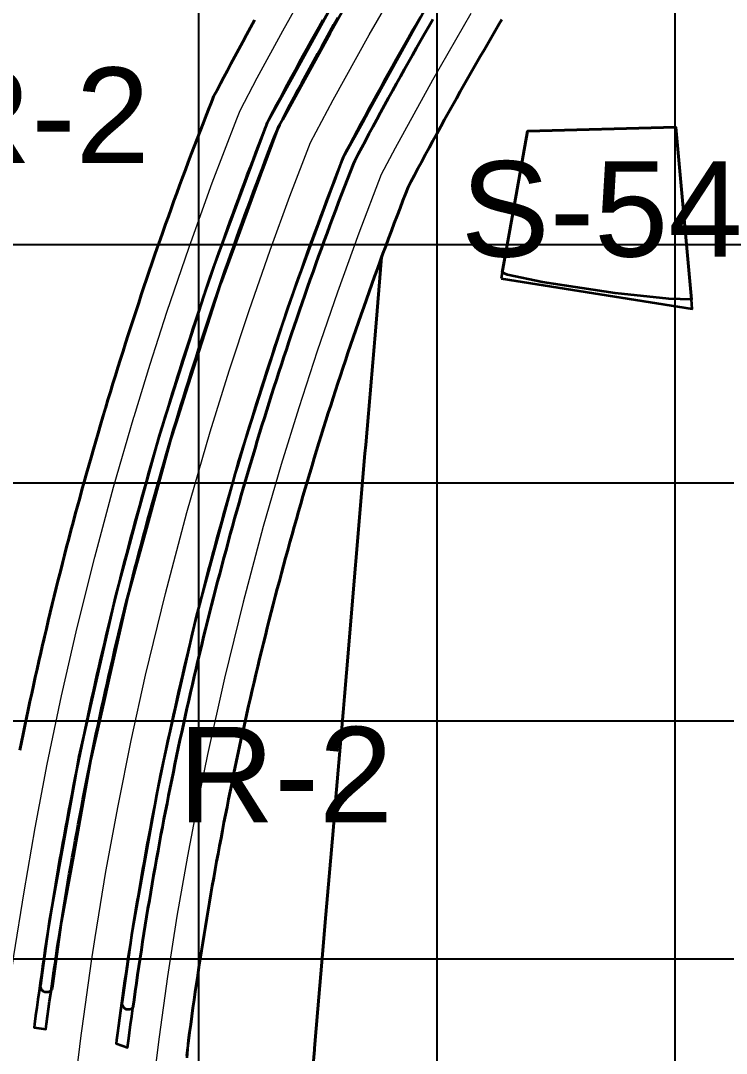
# Model space of a CAD drawing. Header units: millimetres. Extents: x 464536 to 476893, y 870501 to 881610.
# Drawn here: x 466725.2 to 467021.4, y 876960.3 to 877394.1 of the extents above; entities that cross this region are included whole.
import ezdxf
from ezdxf.enums import TextEntityAlignment as Align

# ---------------------------------------------------------------- set-up
doc = ezdxf.new("R2010")
doc.units = ezdxf.units.MM
for name, color, linetype, lineweight in [('Center_1', 7, 'Continuous', 5), ('Land Use Code', 7, 'Continuous', 35), ('Mixed use', 30, 'Continuous', 35), ('Proposed Road Net work', 7, 'Continuous', 35), ('Recreational _ Environmental', 84, 'Continuous', 35), ('Services', 170, 'Continuous', 35)]:
    doc.layers.add(name, color=color, linetype=linetype, lineweight=lineweight)
doc.layers.add('Grid1', color=7, linetype='Continuous')
doc.styles.add('Arial', font='arial.ttf')

msp = doc.modelspace()

# ---------------------------------------------------------------- linework, layer by layer
at = {"layer": 'Center_1'}
for points in [[(466748.72, 876952.85), (466750.57, 876967.75), (466750.58, 876967.77), (466750.96, 876970.73), (466750.96, 876970.74), (466754.93, 876999.04), (466756.43, 877008.92), (466761.01, 877036.63), (466766.07, 877064.25), (466771.63, 877091.78), (466777.67, 877119.21), (466785.95, 877153.46), (466794.99, 877187.52), (466804.79, 877221.37), (466812.73, 877246.93), (466821.12, 877272.36), (466829.93, 877297.64), (466838.25, 877320.33), (466846.92, 877342.89), (466856.45, 877360.86), (466871.46, 877388.07), (466887.03, 877414.98)], [(466716.59, 876957.9), (466718.64, 876974.22), (466722.39, 877001.2), (466726.6, 877028.12), (466731.26, 877054.97), (466736.38, 877081.73), (466742.41, 877110.49), (466748.96, 877139.14), (466756.31, 877168.73), (466764.22, 877198.18), (466772.69, 877227.48), (466772.78, 877227.78), (466779.54, 877249.79), (466786.62, 877271.7), (466795.9, 877298.92), (466805.66, 877325.97), (466815.91, 877352.85), (466817.3, 877356.39), (466824.48, 877370.02), (466835.2, 877389.79), (466846.2, 877409.41)], [(466914.22, 877397.11), (466898.03, 877369.02), (466882.45, 877340.58), (466876.53, 877329.39), (466867.15, 877304.82), (466858.18, 877280.1), (466849.64, 877255.24), (466841.92, 877231.49), (466834.59, 877207.61), (466827.07, 877181.58), (466818.57, 877149.84), (466810.74, 877117.93), (466803.6, 877085.86), (466799.24, 877064.53), (466795.18, 877043.15), (466790.8, 877017.92), (466786.83, 876992.62), (466783.28, 876967.25), (466780.52, 876944.99)]]:
    msp.add_lwpolyline(points, dxfattribs=at)
at = {"layer": 'Grid1'}
for p, q in [((466800, 870600), (466800, 881600)), ((466900, 870600), (466900, 881600)), ((467000, 870600), (467000, 881600)), ((464700, 877300), (472600, 877300)), ((464700, 877200), (472600, 877200)), ((464700, 877100), (472600, 877100)), ((464700, 877000), (472600, 877000))]:
    msp.add_line(p, q, dxfattribs=at)
at = {"layer": 'Mixed use'}
for points in [[(466823.42, 877394.3), (466821.74, 877391.24), (466820.07, 877388.18), (466818.4, 877385.12), (466816.75, 877382.05), (466815.1, 877378.98), (466813.45, 877375.9), (466812, 877373.16), (466810.54, 877370.41), (466809.09, 877367.67), (466807.65, 877364.92), (466806.22, 877362.17), (466805.67, 877360.97), (466804.97, 877359.19), (466804.27, 877357.41), (466803.01, 877354.17), (466801.75, 877350.92), (466800.5, 877347.68), (466799.25, 877344.43), (466798.02, 877341.18), (466796.79, 877337.93), (466795.56, 877334.67), (466794.35, 877331.41), (466793.14, 877328.15), (466791.94, 877324.88), (466790.74, 877321.62), (466789.55, 877318.35), (466788.37, 877315.08), (466787.2, 877311.8), (466786.03, 877308.53), (466784.87, 877305.25), (466783.72, 877301.97), (466782.57, 877298.68), (466781.43, 877295.39), (466780.3, 877292.11), (466779.18, 877288.81), (466778.06, 877285.52), (466776.95, 877282.22), (466775.85, 877278.92), (466774.75, 877275.62), (466773.63, 877272.23), (466772.52, 877268.84), (466771.42, 877265.45), (466770.32, 877262.05), (466769.24, 877258.65), (466768.16, 877255.25), (466767.08, 877251.84), (466766.02, 877248.44), (466764.96, 877245.03), (466763.91, 877241.62), (466762.87, 877238.2), (466761.83, 877234.79), (466760.8, 877231.37), (466760.71, 877231.06), (466759.7, 877227.66), (466758.69, 877224.26), (466757.69, 877220.86), (466756.7, 877217.46), (466755.72, 877214.05), (466754.75, 877210.64), (466753.78, 877207.23), (466752.82, 877203.82), (466751.86, 877200.4), (466750.92, 877196.98), (466749.98, 877193.56), (466749.05, 877190.14), (466748.12, 877186.72), (466747.21, 877183.29), (466746.3, 877179.87), (466745.4, 877176.44), (466744.5, 877173.01), (466743.62, 877169.57), (466742.74, 877166.14), (466741.87, 877162.7), (466741.01, 877159.26), (466740.15, 877155.82), (466739.3, 877152.38), (466738.46, 877148.93), (466737.63, 877145.49), (466736.8, 877142.04), (466736, 877138.65), (466735.2, 877135.26), (466734.8, 877133.33), (466734.41, 877131.86), (466734.27, 877131.21), (466733.63, 877128.47), (466732.85, 877125.07), (466732.09, 877121.67), (466731.33, 877118.27), (466730.57, 877114.87), (466729.83, 877111.47), (466729.09, 877108.06), (466728.36, 877104.65), (466727.63, 877101.25), (466726.92, 877097.84), (466726.21, 877094.42), (466725.51, 877091.01), (466724.81, 877087.6)], [(466795.08, 876958.39), (466795.71, 876965.9), (466796.13, 876969.06), (466796.59, 876972.49), (466797.06, 876975.92), (466797.54, 876979.36), (466798.03, 876982.78), (466798.52, 876986.21), (466799.02, 876989.64), (466799.53, 876993.07), (466800.05, 876996.49), (466800.58, 876999.92), (466801.11, 877003.34), (466801.65, 877006.76), (466802.2, 877010.18), (466802.75, 877013.6), (466803.32, 877017.02), (466803.89, 877020.43), (466804.47, 877023.85), (466805.05, 877027.26), (466805.65, 877030.67), (466806.25, 877034.09), (466806.86, 877037.5), (466807.48, 877040.9), (466808.08, 877044.17), (466808.68, 877047.44), (466809.3, 877050.7), (466809.92, 877053.97), (466810.55, 877057.23), (466811.18, 877060.49), (466811.82, 877063.75), (466812.47, 877067.01), (466813.13, 877070.26), (466813.79, 877073.52), (466814.46, 877076.77), (466815.14, 877080.02), (466815.82, 877083.27), (466816.53, 877086.57), (466817.24, 877089.87), (466817.95, 877093.16), (466818.68, 877096.46), (466819.41, 877099.75), (466820.14, 877103.04), (466820.89, 877106.32), (466821.64, 877109.61), (466822.4, 877112.89), (466823.17, 877116.18), (466823.94, 877119.46), (466824.72, 877122.74), (466825.51, 877126.02), (466826.31, 877129.29), (466827.11, 877132.57), (466827.92, 877135.84), (466828.74, 877139.11), (466829.56, 877142.38), (466830.4, 877145.65), (466831.23, 877148.91), (466832.08, 877152.17), (466832.93, 877155.44), (466833.79, 877158.7), (466834.66, 877161.95), (466835.54, 877165.21), (466836.42, 877168.46), (466837.31, 877171.72), (466838.21, 877174.97), (466839.11, 877178.21), (466840.02, 877181.45), (466840.93, 877184.68), (466841.85, 877187.91), (466842.78, 877191.14), (466843.72, 877194.37), (466844.66, 877197.6), (466845.61, 877200.82), (466846.57, 877204.04), (466847.52, 877207.2), (466848.47, 877210.37), (466849.43, 877213.53), (466850.4, 877216.68), (466851.38, 877219.84), (466852.36, 877222.99), (466853.35, 877226.14), (466854.34, 877229.29), (466855.34, 877232.44), (466856.35, 877235.59), (466857.37, 877238.73), (466858.39, 877241.87), (466859.42, 877245.01), (466860.46, 877248.14), (466861.5, 877251.28), (466862.58, 877254.5), (466863.67, 877257.73), (466864.76, 877260.95), (466865.87, 877264.16), (466866.98, 877267.38), (466868.09, 877270.59), (466869.22, 877273.8), (466870.35, 877277.01), (466871.49, 877280.22), (466872.63, 877283.42), (466873.78, 877286.62), (466874.94, 877289.82), (466876.11, 877293.02), (466876.72, 877294.68), (466874.38, 877266.98), (466870.05, 877215.84), (466869.75, 877212.28), (466861.95, 877120.07), (466861.12, 877110.24), (466860.54, 877103.46), (466857.54, 877067.94), (466856.93, 877060.81), (466856.34, 877053.83), (466853.36, 877018.63), (466851.67, 876998.58), (466850.01, 876979.01), (466848.61, 876962.48), (466848.55, 876961.73), (466847.89, 876953.92)]]:
    msp.add_lwpolyline(points, dxfattribs=at)
msp.add_polyline3d([(466847.89, 876953.92, 0), (466848.55, 876961.73, 0), (466848.61, 876962.48, 0), (466850.01, 876979.01, 0), (466851.67, 876998.58, 0), (466853.36, 877018.63, 0), (466856.34, 877053.83, 0), (466856.93, 877060.81, 0), (466857.54, 877067.94, 0), (466860.54, 877103.46, 0), (466861.12, 877110.24, 0), (466861.95, 877120.07, 0), (466869.75, 877212.28, 0), (466870.05, 877215.84, 0), (466873.54, 877257.01, 0), (466874.38, 877266.98, 0), (466876.72, 877294.68, 0), (466877.29, 877296.21, 0), (466878.47, 877299.4, 0), (466879.65, 877302.59, 0), (466880.85, 877305.77, 0), (466882.05, 877308.95, 0), (466883.26, 877312.13, 0), (466884.48, 877315.31, 0), (466885.7, 877318.49, 0), (466886.93, 877321.66, 0), (466887.92, 877324.19, 0), (466889.06, 877326.37, 0), (466890.53, 877329.15, 0), (466892, 877331.92, 0), (466893.47, 877334.69, 0), (466895.07, 877337.67, 0), (466896.68, 877340.65, 0), (466898.29, 877343.63, 0), (466899.91, 877346.6, 0), (466901.53, 877349.57, 0), (466903.16, 877352.54, 0), (466904.8, 877355.5, 0), (466906.45, 877358.46, 0), (466908.1, 877361.42, 0), (466909.76, 877364.37, 0), (466911.42, 877367.31, 0), (466913.1, 877370.26, 0), (466914.77, 877373.2, 0), (466916.46, 877376.13, 0), (466918.15, 877379.07, 0), (466919.85, 877381.99, 0), (466921.55, 877384.92, 0), (466923.26, 877387.84, 0), (466924.98, 877390.76, 0), (466926.12, 877392.68, 0), (466927.26, 877394.59, 0)], dxfattribs=at)
msp.add_polyline3d([(466926.95, 877285.82, 0), (467007.13, 877273.02, 0), (467006.78, 877276.96, 0), (467006.09, 877284.67, 0), (467000.31, 877349.37, 0), (466938.04, 877347.67, 0), (466931.85, 877313.11, 0), (466927.4, 877288.28, 0)], close=True, dxfattribs=at)
at = {"layer": 'Proposed Road Net work'}
for points in [[(466724.81, 877087.6, 0), (466725.51, 877091.01, 0), (466726.21, 877094.42, 0), (466726.92, 877097.84, 0), (466727.63, 877101.25, 0), (466728.36, 877104.65, 0), (466729.09, 877108.06, 0), (466729.83, 877111.47, 0), (466730.57, 877114.87, 0), (466731.33, 877118.27, 0), (466732.09, 877121.67, 0), (466732.85, 877125.07, 0), (466733.63, 877128.47, 0), (466734.41, 877131.87, 0), (466735.2, 877135.25, 0), (466736, 877138.65, 0), (466736.8, 877142.04, 0), (466737.63, 877145.49, 0), (466738.46, 877148.93, 0), (466739.3, 877152.38, 0), (466740.15, 877155.82, 0), (466741.01, 877159.26, 0), (466741.87, 877162.7, 0), (466742.74, 877166.14, 0), (466743.62, 877169.57, 0), (466744.5, 877173.01, 0), (466745.4, 877176.44, 0), (466746.3, 877179.87, 0), (466747.21, 877183.29, 0), (466748.12, 877186.72, 0), (466749.05, 877190.14, 0), (466749.98, 877193.56, 0), (466750.92, 877196.98, 0), (466751.86, 877200.4, 0), (466752.82, 877203.82, 0), (466753.78, 877207.23, 0), (466754.75, 877210.64, 0), (466755.72, 877214.05, 0), (466756.7, 877217.46, 0), (466757.69, 877220.86, 0), (466758.69, 877224.26, 0), (466759.7, 877227.66, 0), (466760.76, 877231.21, 0), (466761.83, 877234.79, 0), (466762.87, 877238.2, 0), (466763.91, 877241.62, 0), (466764.96, 877245.03, 0), (466766.02, 877248.44, 0), (466767.08, 877251.84, 0), (466768.16, 877255.25, 0), (466769.24, 877258.65, 0), (466770.32, 877262.05, 0), (466771.42, 877265.45, 0), (466772.52, 877268.84, 0), (466773.63, 877272.23, 0), (466774.75, 877275.62, 0), (466775.85, 877278.92, 0), (466776.95, 877282.22, 0), (466778.06, 877285.52, 0), (466779.18, 877288.81, 0), (466780.3, 877292.11, 0), (466781.43, 877295.39, 0), (466782.57, 877298.68, 0), (466783.72, 877301.97, 0), (466784.87, 877305.25, 0), (466786.03, 877308.53, 0), (466787.2, 877311.8, 0), (466788.37, 877315.08, 0), (466789.55, 877318.35, 0), (466790.74, 877321.62, 0), (466791.94, 877324.88, 0), (466793.14, 877328.15, 0), (466794.35, 877331.41, 0), (466795.56, 877334.67, 0), (466796.79, 877337.93, 0), (466798.02, 877341.18, 0), (466799.25, 877344.43, 0), (466800.5, 877347.68, 0), (466801.75, 877350.92, 0), (466803.01, 877354.17, 0), (466804.27, 877357.41, 0), (466804.97, 877359.19, 0), (466805.67, 877360.97, 0), (466806.22, 877362.17, 0), (466807.65, 877364.92, 0), (466809.09, 877367.67, 0), (466810.54, 877370.41, 0), (466812, 877373.16, 0), (466813.45, 877375.9, 0), (466815.1, 877378.98, 0), (466816.75, 877382.05, 0), (466818.4, 877385.12, 0), (466820.07, 877388.18, 0), (466821.74, 877391.24, 0), (466823.42, 877394.3, 0)], [(466724.81, 877087.6, 0), (466725.51, 877091.01, 0), (466726.21, 877094.42, 0), (466726.92, 877097.84, 0), (466727.63, 877101.25, 0), (466728.36, 877104.65, 0), (466729.09, 877108.06, 0), (466729.83, 877111.47, 0), (466730.57, 877114.87, 0), (466731.33, 877118.27, 0), (466732.09, 877121.67, 0), (466732.85, 877125.07, 0), (466733.63, 877128.47, 0), (466734.41, 877131.87, 0), (466735.2, 877135.25, 0), (466736, 877138.65, 0), (466736.8, 877142.04, 0), (466737.63, 877145.49, 0), (466738.46, 877148.93, 0), (466739.3, 877152.38, 0), (466740.15, 877155.82, 0), (466741.01, 877159.26, 0), (466741.87, 877162.7, 0), (466742.74, 877166.14, 0), (466743.62, 877169.57, 0), (466744.5, 877173.01, 0), (466745.4, 877176.44, 0), (466746.3, 877179.87, 0), (466747.21, 877183.29, 0), (466748.12, 877186.72, 0), (466749.05, 877190.14, 0), (466749.98, 877193.56, 0), (466750.92, 877196.98, 0), (466751.86, 877200.4, 0), (466752.82, 877203.82, 0), (466753.78, 877207.23, 0), (466754.75, 877210.64, 0), (466755.72, 877214.05, 0), (466756.7, 877217.46, 0), (466757.69, 877220.86, 0), (466758.69, 877224.26, 0), (466759.7, 877227.66, 0), (466760.76, 877231.21, 0), (466761.83, 877234.79, 0), (466762.87, 877238.2, 0), (466763.91, 877241.62, 0), (466764.96, 877245.03, 0), (466766.02, 877248.44, 0), (466767.08, 877251.84, 0), (466768.16, 877255.25, 0), (466769.24, 877258.65, 0), (466770.32, 877262.05, 0), (466771.42, 877265.45, 0), (466772.52, 877268.84, 0), (466773.63, 877272.23, 0), (466774.75, 877275.62, 0), (466775.85, 877278.92, 0), (466776.95, 877282.22, 0), (466778.06, 877285.52, 0), (466779.18, 877288.81, 0), (466780.3, 877292.11, 0), (466781.43, 877295.39, 0), (466782.57, 877298.68, 0), (466783.72, 877301.97, 0), (466784.87, 877305.25, 0), (466786.03, 877308.53, 0), (466787.2, 877311.8, 0), (466788.37, 877315.08, 0), (466789.55, 877318.35, 0), (466790.74, 877321.62, 0), (466791.94, 877324.88, 0), (466793.14, 877328.15, 0), (466794.35, 877331.41, 0), (466795.56, 877334.67, 0), (466796.79, 877337.93, 0), (466798.02, 877341.18, 0), (466799.25, 877344.43, 0), (466800.5, 877347.68, 0), (466801.75, 877350.92, 0), (466803.01, 877354.17, 0), (466804.27, 877357.41, 0), (466804.97, 877359.19, 0), (466805.67, 877360.97, 0), (466806.22, 877362.17, 0), (466807.65, 877364.92, 0), (466809.09, 877367.67, 0), (466810.54, 877370.41, 0), (466812, 877373.16, 0), (466813.45, 877375.9, 0), (466815.1, 877378.98, 0), (466816.75, 877382.05, 0), (466818.4, 877385.12, 0), (466820.07, 877388.18, 0), (466821.74, 877391.24, 0), (466823.42, 877394.3, 0)], [(466851.99, 877394.25, 0), (466850.31, 877391.26, 0), (466848.64, 877388.26, 0), (466846.98, 877385.26, 0), (466845.32, 877382.25, 0), (466843.67, 877379.24, 0), (466842.03, 877376.23, 0), (466840.39, 877373.21, 0), (466838.76, 877370.19, 0), (466837.13, 877367.17, 0), (466835.51, 877364.14, 0), (466834.08, 877361.44, 0), (466832.65, 877358.74, 0), (466831.22, 877356.04, 0), (466829.8, 877353.33, 0), (466828.69, 877351.2, 0), (466828.24, 877350.05, 0), (466827.55, 877348.3, 0), (466826.31, 877345.1, 0), (466825.07, 877341.91, 0), (466823.84, 877338.71, 0), (466822.61, 877335.51, 0), (466821.39, 877332.31, 0), (466820.18, 877329.11, 0), (466818.98, 877325.9, 0), (466817.78, 877322.7, 0), (466816.59, 877319.48, 0), (466815.41, 877316.27, 0), (466814.23, 877313.05, 0), (466813.06, 877309.84, 0), (466811.9, 877306.61, 0), (466810.74, 877303.39, 0), (466809.59, 877300.16, 0), (466808.45, 877296.94, 0), (466807.32, 877293.7, 0), (466806.19, 877290.47, 0), (466805.07, 877287.23, 0), (466803.95, 877284, 0), (466802.84, 877280.76, 0), (466801.74, 877277.51, 0), (466800.65, 877274.27, 0), (466799.56, 877271.02, 0), (466798.48, 877267.77, 0), (466797.38, 877264.43, 0), (466796.29, 877261.09, 0), (466795.2, 877257.75, 0), (466794.13, 877254.4, 0), (466793.05, 877251.06, 0), (466791.99, 877247.71, 0), (466790.93, 877244.35, 0), (466789.89, 877241, 0), (466788.84, 877237.64, 0), (466787.81, 877234.28, 0), (466786.78, 877230.92, 0), (466785.76, 877227.56, 0), (466784.71, 877224.04, 0), (466783.66, 877220.55, 0), (466782.67, 877217.2, 0), (466781.69, 877213.85, 0), (466780.72, 877210.5, 0), (466779.75, 877207.14, 0), (466778.79, 877203.79, 0), (466777.83, 877200.43, 0), (466776.89, 877197.07, 0), (466775.95, 877193.71, 0), (466775.02, 877190.34, 0), (466774.09, 877186.97, 0), (466773.18, 877183.61, 0), (466772.27, 877180.24, 0), (466771.37, 877176.86, 0), (466770.47, 877173.49, 0), (466769.58, 877170.11, 0), (466768.71, 877166.73, 0), (466767.83, 877163.35, 0), (466766.97, 877159.97, 0), (466766.11, 877156.59, 0), (466765.26, 877153.2, 0), (466764.42, 877149.81, 0), (466763.58, 877146.42, 0), (466762.75, 877143.03, 0), (466761.93, 877139.64, 0), (466761.12, 877136.24, 0), (466760.33, 877132.9, 0), (466759.55, 877129.57, 0), (466758.77, 877126.22, 0), (466758, 877122.88, 0), (466757.23, 877119.54, 0), (466756.48, 877116.19, 0), (466755.73, 877112.84, 0), (466754.99, 877109.49, 0), (466754.25, 877106.14, 0), (466753.53, 877102.79, 0), (466752.81, 877099.43, 0), (466752.09, 877096.08, 0), (466751.39, 877092.72, 0), (466750.69, 877089.36, 0), (466750, 877086, 0), (466749.32, 877082.64, 0), (466748.64, 877079.28, 0), (466747.96, 877075.86, 0), (466747.29, 877072.43, 0), (466746.62, 877069.01, 0), (466745.96, 877065.58, 0), (466745.31, 877062.16, 0), (466744.67, 877058.73, 0), (466744.03, 877055.3, 0), (466743.41, 877051.87, 0), (466742.78, 877048.43, 0), (466742.17, 877045, 0), (466741.57, 877041.56, 0), (466740.97, 877038.13, 0), (466740.38, 877034.69, 0), (466739.79, 877031.25, 0), (466739.22, 877027.81, 0), (466738.65, 877024.37, 0), (466738.09, 877020.92, 0), (466737.54, 877017.48, 0), (466736.99, 877014.03, 0), (466736.45, 877010.59, 0), (466735.92, 877007.14, 0), (466735.4, 877003.69, 0), (466734.88, 877000.24, 0), (466734.38, 876996.79, 0), (466733.88, 876993.34, 0), (466733.38, 876989.88, 0), (466732.9, 876986.43, 0), (466732.42, 876982.97, 0), (466731.95, 876979.52, 0), (466731.49, 876976.06, 0), (466731.03, 876972.6, 0), (466730.84, 876971.11, 0), (466735.8, 876970.44, 0), (466736.09, 876972.68, 0), (466736.51, 876975.86, 0), (466736.93, 876979.04, 0), (466737.36, 876982.22, 0), (466737.8, 876985.39, 0), (466738.25, 876988.57, 0), (466738.7, 876991.74, 0), (466739.16, 876994.92, 0), (466739.62, 876998.09, 0), (466740.09, 877001.26, 0), (466740.59, 877004.58, 0), (466741.1, 877007.91, 0), (466741.61, 877011.23, 0), (466742.16, 877014.73, 0), (466742.72, 877018.23, 0), (466743.29, 877021.73, 0), (466743.86, 877025.22, 0), (466744.44, 877028.72, 0), (466745.03, 877032.22, 0), (466745.62, 877035.71, 0), (466746.23, 877039.2, 0), (466746.84, 877042.69, 0), (466747.46, 877046.18, 0), (466748.09, 877049.67, 0), (466748.72, 877053.16, 0), (466749.37, 877056.64, 0), (466750.02, 877060.13, 0), (466750.68, 877063.61, 0), (466751.34, 877067.09, 0), (466752.02, 877070.57, 0), (466752.7, 877074.05, 0), (466753.39, 877077.52, 0), (466754.09, 877081, 0), (466754.79, 877084.47, 0), (466755.5, 877087.94, 0), (466756.22, 877091.41, 0), (466756.95, 877094.88, 0), (466757.69, 877098.35, 0), (466758.43, 877101.81, 0), (466759.18, 877105.28, 0), (466759.94, 877108.74, 0), (466760.71, 877112.2, 0), (466761.48, 877115.66, 0), (466762.27, 877119.11, 0), (466763.06, 877122.57, 0), (466763.86, 877126.04, 0), (466764.66, 877129.5, 0), (466765.48, 877132.96, 0), (466766.3, 877136.42, 0), (466767.14, 877139.88, 0), (466767.98, 877143.34, 0), (466768.82, 877146.79, 0), (466769.68, 877150.25, 0), (466770.54, 877153.7, 0), (466771.41, 877157.15, 0), (466772.29, 877160.59, 0), (466773.17, 877164.04, 0), (466774.07, 877167.48, 0), (466774.97, 877170.92, 0), (466775.88, 877174.36, 0), (466776.79, 877177.8, 0), (466777.72, 877181.24, 0), (466778.65, 877184.67, 0), (466779.59, 877188.1, 0), (466780.53, 877191.53, 0), (466781.49, 877194.96, 0), (466782.45, 877198.38, 0), (466783.42, 877201.8, 0), (466784.4, 877205.22, 0), (466785.38, 877208.64, 0), (466786.38, 877212.06, 0), (466787.38, 877215.47, 0), (466788.39, 877218.88, 0), (466789.4, 877222.29, 0), (466790.42, 877225.7, 0), (466791.45, 877229.07, 0), (466792.48, 877232.44, 0), (466793.51, 877235.81, 0), (466794.56, 877239.18, 0), (466795.61, 877242.55, 0), (466796.67, 877245.91, 0), (466797.73, 877249.27, 0), (466798.81, 877252.63, 0), (466799.89, 877255.98, 0), (466800.98, 877259.34, 0), (466802.07, 877262.69, 0), (466803.18, 877266.04, 0), (466804.29, 877269.38, 0), (466805.41, 877272.72, 0), (466806.53, 877276.07, 0), (466807.66, 877279.4, 0), (466808.81, 877282.74, 0), (466809.95, 877286.07, 0), (466811.11, 877289.4, 0), (466812.27, 877292.73, 0), (466813.44, 877296.06, 0), (466814.62, 877299.38, 0), (466815.81, 877302.7, 0), (466816.98, 877305.98, 0), (466818.17, 877309.26, 0), (466819.36, 877312.53, 0), (466820.56, 877315.8, 0), (466821.77, 877319.07, 0), (466822.98, 877322.34, 0), (466824.21, 877325.6, 0), (466825.43, 877328.87, 0), (466826.67, 877332.12, 0), (466827.91, 877335.38, 0), (466829.16, 877338.63, 0), (466830.42, 877341.88, 0), (466831.68, 877345.13, 0), (466832.95, 877348.36, 0), (466833.63, 877349.85, 0), (466835.21, 877352.86, 0), (466836.8, 877355.89, 0), (466838.4, 877358.92, 0), (466840.01, 877361.94, 0), (466841.62, 877364.96, 0), (466843.24, 877367.97, 0), (466844.9, 877371.04, 0), (466846.56, 877374.11, 0), (466848.24, 877377.17, 0), (466849.91, 877380.22, 0), (466851.6, 877383.28, 0), (466853.29, 877386.33, 0), (466854.99, 877389.37, 0), (466856.69, 877392.41, 0), (466858.41, 877395.45, 0)], [(466851.99, 877394.25, 0), (466850.31, 877391.26, 0), (466848.64, 877388.26, 0), (466846.98, 877385.26, 0), (466845.32, 877382.25, 0), (466843.67, 877379.24, 0), (466842.03, 877376.23, 0), (466840.39, 877373.21, 0), (466838.76, 877370.19, 0), (466837.13, 877367.17, 0), (466835.51, 877364.14, 0), (466834.08, 877361.44, 0), (466832.65, 877358.74, 0), (466831.22, 877356.04, 0), (466829.8, 877353.33, 0), (466828.69, 877351.2, 0), (466828.24, 877350.05, 0), (466827.55, 877348.3, 0), (466826.31, 877345.1, 0), (466825.07, 877341.91, 0), (466823.84, 877338.71, 0), (466822.61, 877335.51, 0), (466821.39, 877332.31, 0), (466820.18, 877329.11, 0), (466818.98, 877325.9, 0), (466817.78, 877322.7, 0), (466816.59, 877319.48, 0), (466815.41, 877316.27, 0), (466814.23, 877313.05, 0), (466813.06, 877309.84, 0), (466811.9, 877306.61, 0), (466810.74, 877303.39, 0), (466809.59, 877300.16, 0), (466808.45, 877296.94, 0), (466807.32, 877293.7, 0), (466806.19, 877290.47, 0), (466805.07, 877287.23, 0), (466803.95, 877284, 0), (466802.84, 877280.76, 0), (466801.74, 877277.51, 0), (466800.65, 877274.27, 0), (466799.56, 877271.02, 0), (466798.48, 877267.77, 0), (466797.38, 877264.43, 0), (466796.29, 877261.09, 0), (466795.2, 877257.75, 0), (466794.13, 877254.4, 0), (466793.05, 877251.06, 0), (466791.99, 877247.71, 0), (466790.93, 877244.35, 0), (466789.89, 877241, 0), (466788.84, 877237.64, 0), (466787.81, 877234.28, 0), (466786.78, 877230.92, 0), (466785.76, 877227.56, 0), (466784.71, 877224.04, 0), (466783.66, 877220.55, 0), (466782.67, 877217.2, 0), (466781.69, 877213.85, 0), (466780.72, 877210.5, 0), (466779.75, 877207.14, 0), (466778.79, 877203.79, 0), (466777.83, 877200.43, 0), (466776.89, 877197.07, 0), (466775.95, 877193.71, 0), (466775.02, 877190.34, 0), (466774.09, 877186.97, 0), (466773.18, 877183.61, 0), (466772.27, 877180.24, 0), (466771.37, 877176.86, 0), (466770.47, 877173.49, 0), (466769.58, 877170.11, 0), (466768.71, 877166.73, 0), (466767.83, 877163.35, 0), (466766.97, 877159.97, 0), (466766.11, 877156.59, 0), (466765.26, 877153.2, 0), (466764.42, 877149.81, 0), (466763.58, 877146.42, 0), (466762.75, 877143.03, 0), (466761.93, 877139.64, 0), (466761.12, 877136.24, 0), (466760.33, 877132.9, 0), (466759.55, 877129.57, 0), (466758.77, 877126.22, 0), (466758, 877122.88, 0), (466757.23, 877119.54, 0), (466756.48, 877116.19, 0), (466755.73, 877112.84, 0), (466754.99, 877109.49, 0), (466754.25, 877106.14, 0), (466753.53, 877102.79, 0), (466752.81, 877099.43, 0), (466752.09, 877096.08, 0), (466751.39, 877092.72, 0), (466750.69, 877089.36, 0), (466750, 877086, 0), (466749.32, 877082.64, 0), (466748.64, 877079.28, 0), (466747.96, 877075.86, 0), (466747.29, 877072.43, 0), (466746.62, 877069.01, 0), (466745.96, 877065.58, 0), (466745.31, 877062.16, 0), (466744.67, 877058.73, 0), (466744.03, 877055.3, 0), (466743.41, 877051.87, 0), (466742.78, 877048.43, 0), (466742.17, 877045, 0), (466741.57, 877041.56, 0), (466740.97, 877038.13, 0), (466740.38, 877034.69, 0), (466739.79, 877031.25, 0), (466739.22, 877027.81, 0), (466738.65, 877024.37, 0), (466738.09, 877020.92, 0), (466737.54, 877017.48, 0), (466736.99, 877014.03, 0), (466736.45, 877010.59, 0), (466735.92, 877007.14, 0), (466735.4, 877003.69, 0), (466734.88, 877000.24, 0), (466734.38, 876996.79, 0), (466733.88, 876993.34, 0), (466733.38, 876989.88, 0), (466732.9, 876986.43, 0), (466732.42, 876982.97, 0), (466731.95, 876979.52, 0), (466731.49, 876976.06, 0), (466731.03, 876972.6, 0), (466730.84, 876971.11, 0), (466735.8, 876970.44, 0), (466736.09, 876972.68, 0), (466736.51, 876975.86, 0), (466736.93, 876979.04, 0), (466737.36, 876982.22, 0), (466737.8, 876985.39, 0), (466738.25, 876988.57, 0), (466738.7, 876991.74, 0), (466739.16, 876994.92, 0), (466739.62, 876998.09, 0), (466740.09, 877001.26, 0), (466740.59, 877004.58, 0), (466741.1, 877007.91, 0), (466741.61, 877011.23, 0), (466742.16, 877014.73, 0), (466742.72, 877018.23, 0), (466743.29, 877021.73, 0), (466743.86, 877025.22, 0), (466744.44, 877028.72, 0), (466745.03, 877032.22, 0), (466745.62, 877035.71, 0), (466746.23, 877039.2, 0), (466746.84, 877042.69, 0), (466747.46, 877046.18, 0), (466748.09, 877049.67, 0), (466748.72, 877053.16, 0), (466749.37, 877056.64, 0), (466750.02, 877060.13, 0), (466750.68, 877063.61, 0), (466751.34, 877067.09, 0), (466752.02, 877070.57, 0), (466752.7, 877074.05, 0), (466753.39, 877077.52, 0), (466754.09, 877081, 0), (466754.79, 877084.47, 0), (466755.5, 877087.94, 0), (466756.22, 877091.41, 0), (466756.95, 877094.88, 0), (466757.69, 877098.35, 0), (466758.43, 877101.81, 0), (466759.18, 877105.28, 0), (466759.94, 877108.74, 0), (466760.71, 877112.2, 0), (466761.48, 877115.66, 0), (466762.27, 877119.11, 0), (466763.06, 877122.57, 0), (466763.86, 877126.04, 0), (466764.66, 877129.5, 0), (466765.48, 877132.96, 0), (466766.3, 877136.42, 0), (466767.14, 877139.88, 0), (466767.98, 877143.34, 0), (466768.82, 877146.79, 0), (466769.68, 877150.25, 0), (466770.54, 877153.7, 0), (466771.41, 877157.15, 0), (466772.29, 877160.59, 0), (466773.17, 877164.04, 0), (466774.07, 877167.48, 0), (466774.97, 877170.92, 0), (466775.88, 877174.36, 0), (466776.79, 877177.8, 0), (466777.72, 877181.24, 0), (466778.65, 877184.67, 0), (466779.59, 877188.1, 0), (466780.53, 877191.53, 0), (466781.49, 877194.96, 0), (466782.45, 877198.38, 0), (466783.42, 877201.8, 0), (466784.4, 877205.22, 0), (466785.38, 877208.64, 0), (466786.38, 877212.06, 0), (466787.38, 877215.47, 0), (466788.39, 877218.88, 0), (466789.4, 877222.29, 0), (466790.42, 877225.7, 0), (466791.45, 877229.07, 0), (466792.48, 877232.44, 0), (466793.51, 877235.81, 0), (466794.56, 877239.18, 0), (466795.61, 877242.55, 0), (466796.67, 877245.91, 0), (466797.73, 877249.27, 0), (466798.81, 877252.63, 0), (466799.89, 877255.98, 0), (466800.98, 877259.34, 0), (466802.07, 877262.69, 0), (466803.18, 877266.04, 0), (466804.29, 877269.38, 0), (466805.41, 877272.72, 0), (466806.53, 877276.07, 0), (466807.66, 877279.4, 0), (466808.81, 877282.74, 0), (466809.95, 877286.07, 0), (466811.11, 877289.4, 0), (466812.27, 877292.73, 0), (466813.44, 877296.06, 0), (466814.62, 877299.38, 0), (466815.81, 877302.7, 0), (466816.98, 877305.98, 0), (466818.17, 877309.26, 0), (466819.36, 877312.53, 0), (466820.56, 877315.8, 0), (466821.77, 877319.07, 0), (466822.98, 877322.34, 0), (466824.21, 877325.6, 0), (466825.43, 877328.87, 0), (466826.67, 877332.12, 0), (466827.91, 877335.38, 0), (466829.16, 877338.63, 0), (466830.42, 877341.88, 0), (466831.68, 877345.13, 0), (466832.95, 877348.36, 0), (466833.63, 877349.85, 0), (466835.21, 877352.86, 0), (466836.8, 877355.89, 0), (466838.4, 877358.92, 0), (466840.01, 877361.94, 0), (466841.62, 877364.96, 0), (466843.24, 877367.97, 0), (466844.9, 877371.04, 0), (466846.56, 877374.11, 0), (466848.24, 877377.17, 0), (466849.91, 877380.22, 0), (466851.6, 877383.28, 0), (466853.29, 877386.33, 0), (466854.99, 877389.37, 0), (466856.69, 877392.41, 0), (466858.41, 877395.45, 0)], [(466893.02, 877395.53, 0), (466891.31, 877392.57, 0), (466889.6, 877389.61, 0), (466887.9, 877386.64, 0), (466886.21, 877383.67, 0), (466884.52, 877380.69, 0), (466882.85, 877377.71, 0), (466881.17, 877374.73, 0), (466879.51, 877371.74, 0), (466877.85, 877368.75, 0), (466876.2, 877365.76, 0), (466874.55, 877362.76, 0), (466872.91, 877359.76, 0), (466871.28, 877356.75, 0), (466869.65, 877353.74, 0), (466868.06, 877350.79, 0), (466866.48, 877347.83, 0), (466864.9, 877344.86, 0), (466863.33, 877341.89, 0), (466861.77, 877338.92, 0), (466860.58, 877336.66, 0), (466859.63, 877334.22, 0), (466858.39, 877331.03, 0), (466857.15, 877327.84, 0), (466855.93, 877324.65, 0), (466854.71, 877321.46, 0), (466853.5, 877318.26, 0), (466852.29, 877315.06, 0), (466851.09, 877311.86, 0), (466849.9, 877308.65, 0), (466848.72, 877305.44, 0), (466847.54, 877302.23, 0), (466846.37, 877299.02, 0), (466845.21, 877295.81, 0), (466844.05, 877292.59, 0), (466842.89, 877289.33, 0), (466841.73, 877286.07, 0), (466840.58, 877282.81, 0), (466839.44, 877279.54, 0), (466838.31, 877276.27, 0), (466837.18, 877273, 0), (466836.07, 877269.74, 0), (466834.95, 877266.45, 0), (466833.85, 877263.18, 0), (466832.75, 877259.9, 0), (466831.66, 877256.61, 0), (466830.58, 877253.33, 0), (466829.5, 877250.04, 0), (466828.43, 877246.75, 0), (466827.37, 877243.46, 0), (466826.32, 877240.16, 0), (466825.27, 877236.87, 0), (466824.23, 877233.57, 0), (466823.2, 877230.26, 0), (466822.18, 877226.96, 0), (466821.16, 877223.65, 0), (466820.15, 877220.35, 0), (466819.15, 877217.04, 0), (466818.14, 877213.69, 0), (466817.15, 877210.35, 0), (466816.16, 877207, 0), (466815.17, 877203.65, 0), (466814.2, 877200.3, 0), (466813.23, 877196.95, 0), (466812.27, 877193.59, 0), (466811.32, 877190.23, 0), (466810.38, 877186.87, 0), (466809.44, 877183.51, 0), (466808.51, 877180.15, 0), (466807.59, 877176.78, 0), (466806.68, 877173.41, 0), (466805.77, 877170.04, 0), (466804.87, 877166.67, 0), (466803.98, 877163.29, 0), (466803.1, 877159.92, 0), (466802.22, 877156.54, 0), (466801.35, 877153.16, 0), (466800.49, 877149.78, 0), (466799.64, 877146.39, 0), (466798.79, 877143.01, 0), (466797.95, 877139.62, 0), (466797.12, 877136.23, 0), (466796.3, 877132.84, 0), (466795.48, 877129.44, 0), (466794.67, 877126.05, 0), (466793.87, 877122.65, 0), (466793.08, 877119.25, 0), (466792.29, 877115.85, 0), (466791.52, 877112.46, 0), (466790.75, 877109.07, 0), (466789.99, 877105.68, 0), (466789.24, 877102.28, 0), (466788.49, 877098.88, 0), (466787.76, 877095.49, 0), (466787.03, 877092.09, 0), (466786.31, 877088.68, 0), (466785.59, 877085.28, 0), (466784.88, 877081.88, 0), (466784.18, 877078.47, 0), (466783.49, 877075.06, 0), (466782.81, 877071.65, 0), (466782.13, 877068.24, 0), (466781.46, 877064.83, 0), (466780.8, 877061.42, 0), (466780.15, 877058, 0), (466779.5, 877054.58, 0), (466778.86, 877051.17, 0), (466778.23, 877047.75, 0), (466777.61, 877044.33, 0), (466776.99, 877040.9, 0), (466776.38, 877037.48, 0), (466775.78, 877034.05, 0), (466775.19, 877030.63, 0), (466774.61, 877027.2, 0), (466774.03, 877023.77, 0), (466773.46, 877020.34, 0), (466772.9, 877016.91, 0), (466772.34, 877013.48, 0), (466771.79, 877010.04, 0), (466771.26, 877006.61, 0), (466770.75, 877003.35, 0), (466770.25, 877000.09, 0), (466769.76, 876996.83, 0), (466769.3, 876993.71, 0), (466768.85, 876990.6, 0), (466768.4, 876987.49, 0), (466767.95, 876984.37, 0), (466767.52, 876981.26, 0), (466767.09, 876978.14, 0), (466766.66, 876975.03, 0), (466766.24, 876971.91, 0), (466765.83, 876968.79, 0), (466765.45, 876965.83, 0), (466765.27, 876964.43, 0), (466770.09, 876962.72, 0), (466770.47, 876965.68, 0), (466770.89, 876968.88, 0), (466771.35, 876972.37, 0), (466771.82, 876975.86, 0), (466772.3, 876979.35, 0), (466772.79, 876982.84, 0), (466773.28, 876986.32, 0), (466773.78, 876989.81, 0), (466774.29, 876993.29, 0), (466774.81, 876996.77, 0), (466775.34, 877000.25, 0), (466775.87, 877003.73, 0), (466776.41, 877007.21, 0), (466776.96, 877010.69, 0), (466777.52, 877014.16, 0), (466778.08, 877017.64, 0), (466778.65, 877021.11, 0), (466779.24, 877024.58, 0), (466779.82, 877028.06, 0), (466780.42, 877031.52, 0), (466781.02, 877035, 0), (466781.64, 877038.46, 0), (466782.26, 877041.93, 0), (466782.88, 877045.39, 0), (466783.49, 877048.71, 0), (466784.11, 877052.03, 0), (466784.73, 877055.35, 0), (466785.36, 877058.66, 0), (466786, 877061.98, 0), (466786.65, 877065.29, 0), (466787.3, 877068.61, 0), (466787.96, 877071.92, 0), (466788.63, 877075.23, 0), (466789.3, 877078.54, 0), (466789.98, 877081.84, 0), (466790.67, 877085.15, 0), (466791.37, 877088.45, 0), (466792.08, 877091.8, 0), (466792.8, 877095.15, 0), (466793.53, 877098.5, 0), (466794.26, 877101.85, 0), (466795.01, 877105.19, 0), (466795.76, 877108.54, 0), (466796.51, 877111.88, 0), (466797.28, 877115.22, 0), (466798.05, 877118.56, 0), (466798.83, 877121.89, 0), (466799.62, 877125.23, 0), (466800.41, 877128.56, 0), (466801.21, 877131.89, 0), (466802.02, 877135.22, 0), (466802.84, 877138.55, 0), (466803.66, 877141.87, 0), (466804.49, 877145.2, 0), (466805.33, 877148.52, 0), (466806.18, 877151.84, 0), (466807.03, 877155.16, 0), (466807.89, 877158.48, 0), (466808.76, 877161.79, 0), (466809.63, 877165.1, 0), (466810.51, 877168.41, 0), (466811.4, 877171.72, 0), (466812.3, 877175.03, 0), (466813.2, 877178.34, 0), (466814.11, 877181.64, 0), (466815.03, 877184.94, 0), (466815.95, 877188.23, 0), (466816.88, 877191.51, 0), (466817.82, 877194.8, 0), (466818.76, 877198.08, 0), (466819.72, 877201.36, 0), (466820.67, 877204.64, 0), (466821.64, 877207.91, 0), (466822.61, 877211.19, 0), (466823.58, 877214.4, 0), (466824.55, 877217.62, 0), (466825.52, 877220.83, 0), (466826.51, 877224.04, 0), (466827.5, 877227.25, 0), (466828.5, 877230.45, 0), (466829.5, 877233.65, 0), (466830.51, 877236.85, 0), (466831.53, 877240.05, 0), (466832.56, 877243.25, 0), (466833.59, 877246.44, 0), (466834.63, 877249.63, 0), (466835.67, 877252.82, 0), (466836.73, 877256.01, 0), (466837.79, 877259.2, 0), (466838.89, 877262.47, 0), (466839.99, 877265.75, 0), (466841.1, 877269.02, 0), (466842.23, 877272.29, 0), (466843.35, 877275.56, 0), (466844.49, 877278.83, 0), (466845.63, 877282.09, 0), (466846.78, 877285.35, 0), (466847.94, 877288.61, 0), (466849.1, 877291.87, 0), (466850.27, 877295.12, 0), (466851.45, 877298.37, 0), (466852.64, 877301.62, 0), (466853.83, 877304.86, 0), (466855.03, 877308.1, 0), (466856.24, 877311.34, 0), (466857.45, 877314.58, 0), (466858.67, 877317.81, 0), (466859.9, 877321.05, 0), (466861.14, 877324.28, 0), (466862.38, 877327.5, 0), (466863.63, 877330.72, 0), (466864.89, 877333.93, 0), (466865.46, 877335.19, 0), (466866.94, 877338.01, 0), (466868.43, 877340.83, 0), (466869.92, 877343.65, 0), (466871.42, 877346.47, 0), (466873.05, 877349.5, 0), (466874.68, 877352.53, 0), (466876.32, 877355.56, 0), (466877.96, 877358.58, 0), (466879.62, 877361.6, 0), (466881.27, 877364.62, 0), (466882.94, 877367.63, 0), (466884.61, 877370.63, 0), (466886.29, 877373.64, 0), (466887.98, 877376.64, 0), (466889.67, 877379.64, 0), (466891.37, 877382.63, 0), (466893.08, 877385.62, 0), (466894.79, 877388.6, 0), (466896.51, 877391.58, 0), (466898.24, 877394.56, 0)], [(466893.02, 877395.53, 0), (466891.31, 877392.57, 0), (466889.6, 877389.61, 0), (466887.9, 877386.64, 0), (466886.21, 877383.67, 0), (466884.52, 877380.69, 0), (466882.85, 877377.71, 0), (466881.17, 877374.73, 0), (466879.51, 877371.74, 0), (466877.85, 877368.75, 0), (466876.2, 877365.76, 0), (466874.55, 877362.76, 0), (466872.91, 877359.76, 0), (466871.28, 877356.75, 0), (466869.65, 877353.74, 0), (466868.06, 877350.79, 0), (466866.48, 877347.83, 0), (466864.9, 877344.86, 0), (466863.33, 877341.89, 0), (466861.77, 877338.92, 0), (466860.58, 877336.66, 0), (466859.63, 877334.22, 0), (466858.39, 877331.03, 0), (466857.15, 877327.84, 0), (466855.93, 877324.65, 0), (466854.71, 877321.46, 0), (466853.5, 877318.26, 0), (466852.29, 877315.06, 0), (466851.09, 877311.86, 0), (466849.9, 877308.65, 0), (466848.72, 877305.44, 0), (466847.54, 877302.23, 0), (466846.37, 877299.02, 0), (466845.21, 877295.81, 0), (466844.05, 877292.59, 0), (466842.89, 877289.33, 0), (466841.73, 877286.07, 0), (466840.58, 877282.81, 0), (466839.44, 877279.54, 0), (466838.31, 877276.27, 0), (466837.18, 877273, 0), (466836.07, 877269.74, 0), (466834.95, 877266.45, 0), (466833.85, 877263.18, 0), (466832.75, 877259.9, 0), (466831.66, 877256.61, 0), (466830.58, 877253.33, 0), (466829.5, 877250.04, 0), (466828.43, 877246.75, 0), (466827.37, 877243.46, 0), (466826.32, 877240.16, 0), (466825.27, 877236.87, 0), (466824.23, 877233.57, 0), (466823.2, 877230.26, 0), (466822.18, 877226.96, 0), (466821.16, 877223.65, 0), (466820.15, 877220.35, 0), (466819.15, 877217.04, 0), (466818.14, 877213.69, 0), (466817.15, 877210.35, 0), (466816.16, 877207, 0), (466815.17, 877203.65, 0), (466814.2, 877200.3, 0), (466813.23, 877196.95, 0), (466812.27, 877193.59, 0), (466811.32, 877190.23, 0), (466810.38, 877186.87, 0), (466809.44, 877183.51, 0), (466808.51, 877180.15, 0), (466807.59, 877176.78, 0), (466806.68, 877173.41, 0), (466805.77, 877170.04, 0), (466804.87, 877166.67, 0), (466803.98, 877163.29, 0), (466803.1, 877159.92, 0), (466802.22, 877156.54, 0), (466801.35, 877153.16, 0), (466800.49, 877149.78, 0), (466799.64, 877146.39, 0), (466798.79, 877143.01, 0), (466797.95, 877139.62, 0), (466797.12, 877136.23, 0), (466796.3, 877132.84, 0), (466795.48, 877129.44, 0), (466794.67, 877126.05, 0), (466793.87, 877122.65, 0), (466793.08, 877119.25, 0), (466792.29, 877115.85, 0), (466791.52, 877112.46, 0), (466790.75, 877109.07, 0), (466789.99, 877105.68, 0), (466789.24, 877102.28, 0), (466788.49, 877098.88, 0), (466787.76, 877095.49, 0), (466787.03, 877092.09, 0), (466786.31, 877088.68, 0), (466785.59, 877085.28, 0), (466784.88, 877081.88, 0), (466784.18, 877078.47, 0), (466783.49, 877075.06, 0), (466782.81, 877071.65, 0), (466782.13, 877068.24, 0), (466781.46, 877064.83, 0), (466780.8, 877061.42, 0), (466780.15, 877058, 0), (466779.5, 877054.58, 0), (466778.86, 877051.17, 0), (466778.23, 877047.75, 0), (466777.61, 877044.33, 0), (466776.99, 877040.9, 0), (466776.38, 877037.48, 0), (466775.78, 877034.05, 0), (466775.19, 877030.63, 0), (466774.61, 877027.2, 0), (466774.03, 877023.77, 0), (466773.46, 877020.34, 0), (466772.9, 877016.91, 0), (466772.34, 877013.48, 0), (466771.79, 877010.04, 0), (466771.26, 877006.61, 0), (466770.75, 877003.35, 0), (466770.25, 877000.09, 0), (466769.76, 876996.83, 0), (466769.3, 876993.71, 0), (466768.85, 876990.6, 0), (466768.4, 876987.49, 0), (466767.95, 876984.37, 0), (466767.52, 876981.26, 0), (466767.09, 876978.14, 0), (466766.66, 876975.03, 0), (466766.24, 876971.91, 0), (466765.83, 876968.79, 0), (466765.45, 876965.83, 0), (466765.27, 876964.43, 0), (466770.09, 876962.72, 0), (466770.47, 876965.68, 0), (466770.89, 876968.88, 0), (466771.35, 876972.37, 0), (466771.82, 876975.86, 0), (466772.3, 876979.35, 0), (466772.79, 876982.84, 0), (466773.28, 876986.32, 0), (466773.78, 876989.81, 0), (466774.29, 876993.29, 0), (466774.81, 876996.77, 0), (466775.34, 877000.25, 0), (466775.87, 877003.73, 0), (466776.41, 877007.21, 0), (466776.96, 877010.69, 0), (466777.52, 877014.16, 0), (466778.08, 877017.64, 0), (466778.65, 877021.11, 0), (466779.24, 877024.58, 0), (466779.82, 877028.06, 0), (466780.42, 877031.52, 0), (466781.02, 877035, 0), (466781.64, 877038.46, 0), (466782.26, 877041.93, 0), (466782.88, 877045.39, 0), (466783.49, 877048.71, 0), (466784.11, 877052.03, 0), (466784.73, 877055.35, 0), (466785.36, 877058.66, 0), (466786, 877061.98, 0), (466786.65, 877065.29, 0), (466787.3, 877068.61, 0), (466787.96, 877071.92, 0), (466788.63, 877075.23, 0), (466789.3, 877078.54, 0), (466789.98, 877081.84, 0), (466790.67, 877085.15, 0), (466791.37, 877088.45, 0), (466792.08, 877091.8, 0), (466792.8, 877095.15, 0), (466793.53, 877098.5, 0), (466794.26, 877101.85, 0), (466795.01, 877105.19, 0), (466795.76, 877108.54, 0), (466796.51, 877111.88, 0), (466797.28, 877115.22, 0), (466798.05, 877118.56, 0), (466798.83, 877121.89, 0), (466799.62, 877125.23, 0), (466800.41, 877128.56, 0), (466801.21, 877131.89, 0), (466802.02, 877135.22, 0), (466802.84, 877138.55, 0), (466803.66, 877141.87, 0), (466804.49, 877145.2, 0), (466805.33, 877148.52, 0), (466806.18, 877151.84, 0), (466807.03, 877155.16, 0), (466807.89, 877158.48, 0), (466808.76, 877161.79, 0), (466809.63, 877165.1, 0), (466810.51, 877168.41, 0), (466811.4, 877171.72, 0), (466812.3, 877175.03, 0), (466813.2, 877178.34, 0), (466814.11, 877181.64, 0), (466815.03, 877184.94, 0), (466815.95, 877188.23, 0), (466816.88, 877191.51, 0), (466817.82, 877194.8, 0), (466818.76, 877198.08, 0), (466819.72, 877201.36, 0), (466820.67, 877204.64, 0), (466821.64, 877207.91, 0), (466822.61, 877211.19, 0), (466823.58, 877214.4, 0), (466824.55, 877217.62, 0), (466825.52, 877220.83, 0), (466826.51, 877224.04, 0), (466827.5, 877227.25, 0), (466828.5, 877230.45, 0), (466829.5, 877233.65, 0), (466830.51, 877236.85, 0), (466831.53, 877240.05, 0), (466832.56, 877243.25, 0), (466833.59, 877246.44, 0), (466834.63, 877249.63, 0), (466835.67, 877252.82, 0), (466836.73, 877256.01, 0), (466837.79, 877259.2, 0), (466838.89, 877262.47, 0), (466839.99, 877265.75, 0), (466841.1, 877269.02, 0), (466842.23, 877272.29, 0), (466843.35, 877275.56, 0), (466844.49, 877278.83, 0), (466845.63, 877282.09, 0), (466846.78, 877285.35, 0), (466847.94, 877288.61, 0), (466849.1, 877291.87, 0), (466850.27, 877295.12, 0), (466851.45, 877298.37, 0), (466852.64, 877301.62, 0), (466853.83, 877304.86, 0), (466855.03, 877308.1, 0), (466856.24, 877311.34, 0), (466857.45, 877314.58, 0), (466858.67, 877317.81, 0), (466859.9, 877321.05, 0), (466861.14, 877324.28, 0), (466862.38, 877327.5, 0), (466863.63, 877330.72, 0), (466864.89, 877333.93, 0), (466865.46, 877335.19, 0), (466866.94, 877338.01, 0), (466868.43, 877340.83, 0), (466869.92, 877343.65, 0), (466871.42, 877346.47, 0), (466873.05, 877349.5, 0), (466874.68, 877352.53, 0), (466876.32, 877355.56, 0), (466877.96, 877358.58, 0), (466879.62, 877361.6, 0), (466881.27, 877364.62, 0), (466882.94, 877367.63, 0), (466884.61, 877370.63, 0), (466886.29, 877373.64, 0), (466887.98, 877376.64, 0), (466889.67, 877379.64, 0), (466891.37, 877382.63, 0), (466893.08, 877385.62, 0), (466894.79, 877388.6, 0), (466896.51, 877391.58, 0), (466898.24, 877394.56, 0)], [(466927.26, 877394.59, 0), (466926.12, 877392.68, 0), (466924.98, 877390.76, 0), (466923.26, 877387.84, 0), (466921.55, 877384.92, 0), (466919.85, 877381.99, 0), (466918.15, 877379.07, 0), (466916.46, 877376.13, 0), (466914.77, 877373.2, 0), (466913.1, 877370.26, 0), (466911.42, 877367.31, 0), (466909.76, 877364.37, 0), (466908.1, 877361.42, 0), (466906.45, 877358.46, 0), (466904.8, 877355.5, 0), (466903.16, 877352.54, 0), (466901.53, 877349.57, 0), (466899.91, 877346.6, 0), (466898.29, 877343.63, 0), (466896.68, 877340.65, 0), (466895.07, 877337.67, 0), (466893.47, 877334.69, 0), (466892, 877331.92, 0), (466890.53, 877329.15, 0), (466889.06, 877326.37, 0), (466887.92, 877324.19, 0), (466886.93, 877321.66, 0), (466885.7, 877318.49, 0), (466884.48, 877315.31, 0), (466883.26, 877312.13, 0), (466882.05, 877308.95, 0), (466880.85, 877305.77, 0), (466879.65, 877302.59, 0), (466878.47, 877299.4, 0), (466877.29, 877296.21, 0), (466876.11, 877293.02, 0), (466874.94, 877289.82, 0), (466873.78, 877286.62, 0), (466872.63, 877283.42, 0), (466871.49, 877280.22, 0), (466870.35, 877277.01, 0), (466869.22, 877273.8, 0), (466868.09, 877270.59, 0), (466866.98, 877267.38, 0), (466865.87, 877264.16, 0), (466864.76, 877260.95, 0), (466863.67, 877257.73, 0), (466862.58, 877254.5, 0), (466861.5, 877251.28, 0), (466860.46, 877248.14, 0), (466859.42, 877245.01, 0), (466858.39, 877241.87, 0), (466857.37, 877238.73, 0), (466856.35, 877235.59, 0), (466855.34, 877232.44, 0), (466854.34, 877229.29, 0), (466853.35, 877226.14, 0), (466852.36, 877222.99, 0), (466851.38, 877219.84, 0), (466850.4, 877216.68, 0), (466849.43, 877213.53, 0), (466848.47, 877210.37, 0), (466847.52, 877207.2, 0), (466846.57, 877204.04, 0), (466845.61, 877200.82, 0), (466844.66, 877197.6, 0), (466843.72, 877194.37, 0), (466842.78, 877191.14, 0), (466841.85, 877187.91, 0), (466840.93, 877184.68, 0), (466840.02, 877181.45, 0), (466839.11, 877178.21, 0), (466838.21, 877174.97, 0), (466837.31, 877171.72, 0), (466836.42, 877168.46, 0), (466835.54, 877165.21, 0), (466834.66, 877161.95, 0), (466833.79, 877158.7, 0), (466832.93, 877155.44, 0), (466832.08, 877152.17, 0), (466831.23, 877148.91, 0), (466830.4, 877145.65, 0), (466829.56, 877142.38, 0), (466828.74, 877139.11, 0), (466827.92, 877135.84, 0), (466827.11, 877132.57, 0), (466826.31, 877129.29, 0), (466825.51, 877126.02, 0), (466824.72, 877122.74, 0), (466823.94, 877119.46, 0), (466823.17, 877116.18, 0), (466822.4, 877112.89, 0), (466821.64, 877109.61, 0), (466820.89, 877106.32, 0), (466820.14, 877103.04, 0), (466819.41, 877099.75, 0), (466818.68, 877096.46, 0), (466817.95, 877093.16, 0), (466817.24, 877089.87, 0), (466816.53, 877086.57, 0), (466815.82, 877083.27, 0), (466815.14, 877080.02, 0), (466814.46, 877076.77, 0), (466813.79, 877073.52, 0), (466813.13, 877070.26, 0), (466812.47, 877067.01, 0), (466811.82, 877063.75, 0), (466811.18, 877060.49, 0), (466810.55, 877057.23, 0), (466809.92, 877053.97, 0), (466809.3, 877050.7, 0), (466808.68, 877047.44, 0), (466808.08, 877044.17, 0), (466807.48, 877040.9, 0), (466806.86, 877037.5, 0), (466806.25, 877034.09, 0), (466805.65, 877030.67, 0), (466805.05, 877027.26, 0), (466804.47, 877023.85, 0), (466803.89, 877020.43, 0), (466803.32, 877017.02, 0), (466802.75, 877013.6, 0), (466802.2, 877010.18, 0), (466801.65, 877006.76, 0), (466801.11, 877003.34, 0), (466800.58, 876999.92, 0), (466800.05, 876996.49, 0), (466799.53, 876993.07, 0), (466799.02, 876989.64, 0), (466798.52, 876986.21, 0), (466798.03, 876982.78, 0), (466797.54, 876979.36, 0), (466797.06, 876975.92, 0), (466796.59, 876972.49, 0), (466796.13, 876969.06, 0), (466795.68, 876965.63, 0), (466795.26, 876962.47, 0), (466794.86, 876959.32, 0)], [(466927.26, 877394.59, 0), (466926.12, 877392.68, 0), (466924.98, 877390.76, 0), (466923.26, 877387.84, 0), (466921.55, 877384.92, 0), (466919.85, 877381.99, 0), (466918.15, 877379.07, 0), (466916.46, 877376.13, 0), (466914.77, 877373.2, 0), (466913.1, 877370.26, 0), (466911.42, 877367.31, 0), (466909.76, 877364.37, 0), (466908.1, 877361.42, 0), (466906.45, 877358.46, 0), (466904.8, 877355.5, 0), (466903.16, 877352.54, 0), (466901.53, 877349.57, 0), (466899.91, 877346.6, 0), (466898.29, 877343.63, 0), (466896.68, 877340.65, 0), (466895.07, 877337.67, 0), (466893.47, 877334.69, 0), (466892, 877331.92, 0), (466890.53, 877329.15, 0), (466889.06, 877326.37, 0), (466887.92, 877324.19, 0), (466886.93, 877321.66, 0), (466885.7, 877318.49, 0), (466884.48, 877315.31, 0), (466883.26, 877312.13, 0), (466882.05, 877308.95, 0), (466880.85, 877305.77, 0), (466879.65, 877302.59, 0), (466878.47, 877299.4, 0), (466877.29, 877296.21, 0), (466876.11, 877293.02, 0), (466874.94, 877289.82, 0), (466873.78, 877286.62, 0), (466872.63, 877283.42, 0), (466871.49, 877280.22, 0), (466870.35, 877277.01, 0), (466869.22, 877273.8, 0), (466868.09, 877270.59, 0), (466866.98, 877267.38, 0), (466865.87, 877264.16, 0), (466864.76, 877260.95, 0), (466863.67, 877257.73, 0), (466862.58, 877254.5, 0), (466861.5, 877251.28, 0), (466860.46, 877248.14, 0), (466859.42, 877245.01, 0), (466858.39, 877241.87, 0), (466857.37, 877238.73, 0), (466856.35, 877235.59, 0), (466855.34, 877232.44, 0), (466854.34, 877229.29, 0), (466853.35, 877226.14, 0), (466852.36, 877222.99, 0), (466851.38, 877219.84, 0), (466850.4, 877216.68, 0), (466849.43, 877213.53, 0), (466848.47, 877210.37, 0), (466847.52, 877207.2, 0), (466846.57, 877204.04, 0), (466845.61, 877200.82, 0), (466844.66, 877197.6, 0), (466843.72, 877194.37, 0), (466842.78, 877191.14, 0), (466841.85, 877187.91, 0), (466840.93, 877184.68, 0), (466840.02, 877181.45, 0), (466839.11, 877178.21, 0), (466838.21, 877174.97, 0), (466837.31, 877171.72, 0), (466836.42, 877168.46, 0), (466835.54, 877165.21, 0), (466834.66, 877161.95, 0), (466833.79, 877158.7, 0), (466832.93, 877155.44, 0), (466832.08, 877152.17, 0), (466831.23, 877148.91, 0), (466830.4, 877145.65, 0), (466829.56, 877142.38, 0), (466828.74, 877139.11, 0), (466827.92, 877135.84, 0), (466827.11, 877132.57, 0), (466826.31, 877129.29, 0), (466825.51, 877126.02, 0), (466824.72, 877122.74, 0), (466823.94, 877119.46, 0), (466823.17, 877116.18, 0), (466822.4, 877112.89, 0), (466821.64, 877109.61, 0), (466820.89, 877106.32, 0), (466820.14, 877103.04, 0), (466819.41, 877099.75, 0), (466818.68, 877096.46, 0), (466817.95, 877093.16, 0), (466817.24, 877089.87, 0), (466816.53, 877086.57, 0), (466815.82, 877083.27, 0), (466815.14, 877080.02, 0), (466814.46, 877076.77, 0), (466813.79, 877073.52, 0), (466813.13, 877070.26, 0), (466812.47, 877067.01, 0), (466811.82, 877063.75, 0), (466811.18, 877060.49, 0), (466810.55, 877057.23, 0), (466809.92, 877053.97, 0), (466809.3, 877050.7, 0), (466808.68, 877047.44, 0), (466808.08, 877044.17, 0), (466807.48, 877040.9, 0), (466806.86, 877037.5, 0), (466806.25, 877034.09, 0), (466805.65, 877030.67, 0), (466805.05, 877027.26, 0), (466804.47, 877023.85, 0), (466803.89, 877020.43, 0), (466803.32, 877017.02, 0), (466802.75, 877013.6, 0), (466802.2, 877010.18, 0), (466801.65, 877006.76, 0), (466801.11, 877003.34, 0), (466800.58, 876999.92, 0), (466800.05, 876996.49, 0), (466799.53, 876993.07, 0), (466799.02, 876989.64, 0), (466798.52, 876986.21, 0), (466798.03, 876982.78, 0), (466797.54, 876979.36, 0), (466797.06, 876975.92, 0), (466796.59, 876972.49, 0), (466796.13, 876969.06, 0), (466795.68, 876965.63, 0), (466795.26, 876962.47, 0), (466794.86, 876959.32, 0)]]:
    msp.add_polyline3d(points, dxfattribs=at)
at = {"layer": 'Recreational _ Environmental'}
for points in [[(466863.34, 877403.62), (466855.02, 877388.57), (466835.05, 877352.42), (466833.79, 877350.14), (466832.84, 877348.07), (466826.62, 877331.19), (466826.49, 877330.83), (466816.58, 877303.91), (466809.19, 877283.83), (466808.97, 877283.22), (466808.01, 877280.2), (466794.46, 877237.8), (466790.47, 877225.34), (466788.13, 877218.01), (466787.95, 877217.38), (466778.03, 877180.97), (466773.6, 877164.71), (466769.95, 877151.33), (466769.79, 877150.7), (466762.24, 877117.33), (466760.09, 877107.82), (466754.68, 877083.93), (466754.55, 877083.3), (466750.73, 877062.19), (466747.31, 877043.3), (466742.36, 877015.93), (466742.26, 877015.29), (466741.27, 877008.11), (466738.61, 876988.61), (466738.48, 876987.63, -0.197185), (466737.21, 876986.2, -0.034014), (466736.9, 876986.07, -0.163493), (466735.29, 876986.07, -0.128114), (466734.23, 876986.76, -0.186367), (466733.57, 876988.46, -0.023353), (466733.59, 876988.69), (466733.61, 876988.9), (466734.35, 876994.32), (466734.89, 876998.3), (466737.26, 877015.71), (466748.15, 877075.98), (466749.68, 877084.4), (466751.7, 877093.36), (466765.09, 877152.49), (466770.41, 877172.02), (466774.29, 877186.23), (466783.46, 877219.84), (466803.28, 877281.71), (466804.75, 877286.32), (466806.19, 877290.21), (466828.2, 877349.81), (466828.7, 877351.18), (466838.99, 877369.85), (466864.41, 877415.95)], [(466898.24, 877394.56), (466896.51, 877391.58), (466894.79, 877388.6), (466893.08, 877385.62), (466891.37, 877382.63), (466889.67, 877379.64), (466887.98, 877376.64), (466886.29, 877373.64), (466884.61, 877370.63), (466882.94, 877367.63), (466881.27, 877364.62), (466879.62, 877361.6), (466877.96, 877358.58), (466876.32, 877355.56), (466874.68, 877352.53), (466873.05, 877349.5), (466871.42, 877346.47), (466869.92, 877343.65), (466868.43, 877340.83), (466866.94, 877338.01), (466865.46, 877335.19), (466864.89, 877333.93), (466863.63, 877330.72), (466862.38, 877327.5), (466861.14, 877324.28), (466859.9, 877321.05), (466858.67, 877317.81), (466857.45, 877314.58), (466856.24, 877311.34), (466855.03, 877308.1), (466853.83, 877304.86), (466852.64, 877301.62), (466851.45, 877298.37), (466850.27, 877295.12), (466849.1, 877291.87), (466847.94, 877288.61), (466846.78, 877285.35), (466845.63, 877282.09), (466844.49, 877278.83), (466843.35, 877275.56), (466842.23, 877272.29), (466841.1, 877269.02), (466839.99, 877265.75), (466838.89, 877262.47), (466837.79, 877259.2), (466836.73, 877256.01), (466835.67, 877252.82), (466834.63, 877249.63), (466833.59, 877246.44), (466832.56, 877243.25), (466831.53, 877240.05), (466830.51, 877236.85), (466829.5, 877233.65), (466828.5, 877230.45), (466827.5, 877227.25), (466826.51, 877224.04), (466825.52, 877220.83), (466824.55, 877217.62), (466823.58, 877214.4), (466822.61, 877211.19), (466821.64, 877207.91), (466820.67, 877204.64), (466819.72, 877201.36), (466818.76, 877198.08), (466817.82, 877194.8), (466816.88, 877191.51), (466815.95, 877188.23), (466815.03, 877184.94), (466814.11, 877181.64), (466813.2, 877178.34), (466812.3, 877175.03), (466811.4, 877171.72), (466810.51, 877168.41), (466809.63, 877165.1), (466808.76, 877161.79), (466807.89, 877158.48), (466807.03, 877155.16), (466806.18, 877151.84), (466805.33, 877148.52), (466804.49, 877145.2), (466803.66, 877141.87), (466802.84, 877138.55), (466802.02, 877135.22), (466801.21, 877131.89), (466800.41, 877128.56), (466799.62, 877125.23), (466798.83, 877121.89), (466798.05, 877118.56), (466797.28, 877115.22), (466796.51, 877111.88), (466795.76, 877108.54), (466795.01, 877105.19), (466794.26, 877101.85), (466793.53, 877098.5), (466792.8, 877095.15), (466792.08, 877091.8), (466791.37, 877088.45), (466790.67, 877085.15), (466789.98, 877081.84), (466789.3, 877078.54), (466788.63, 877075.23), (466787.96, 877071.92), (466787.3, 877068.61), (466786.65, 877065.29), (466786, 877061.98), (466785.36, 877058.66), (466784.73, 877055.35), (466784.11, 877052.03), (466783.49, 877048.71), (466782.88, 877045.39), (466782.26, 877041.93), (466781.64, 877038.46), (466781.02, 877035), (466780.42, 877031.52), (466779.82, 877028.06), (466779.24, 877024.58), (466778.65, 877021.11), (466778.08, 877017.64), (466777.52, 877014.16), (466776.96, 877010.69), (466776.41, 877007.21), (466775.87, 877003.73), (466775.34, 877000.25), (466774.81, 876996.77), (466774.29, 876993.29), (466773.78, 876989.81), (466773.28, 876986.32), (466772.79, 876982.84), (466772.33, 876979.55, -0.66679), (466767.85, 876981.02), (466768, 876982.09), (466769.88, 876995.87), (466771.94, 877010.91), (466782.7, 877070.35), (466784.02, 877077.63), (466787.74, 877094.1), (466795.39, 877127.9), (466796.52, 877132.88), (466798.98, 877143.76), (466813.87, 877198.43), (466816.07, 877206.49), (466816.8, 877209.19), (466828.56, 877245.97), (466835.25, 877266.88), (466837.45, 877273.77), (466842.12, 877286.45), (466848.02, 877302.48), (466855.83, 877323.68), (466856.89, 877326.58), (466860.6, 877336.63), (466868.81, 877351.5), (466871.41, 877356.2), (466883.83, 877378.68), (466895.46, 877399.71)]]:
    msp.add_lwpolyline(points, format="xyb", dxfattribs=at)
at = {"layer": 'Services'}
msp.add_lwpolyline([(466927.4, 877288.28), (466931.85, 877313.11), (466938.04, 877347.67), (467000.31, 877349.37), (467006.09, 877284.67), (467006.78, 877276.96), (466997.3, 877277.19), (466974.76, 877279.57), (466944.23, 877284.23), (466929.63, 877287.25)], close=True, dxfattribs=at)

# ---------------------------------------------------------------- texts
at = {"layer": 'Land Use Code', "color": 7, "true_color": 0xffffff, "style": 'Arial'}
for s, p in [('R-2', (466734.33, 877322.29)), ('S-54', (466969.07, 877282.95)), ('R-2', (466836.39, 877045.33))]:
    msp.add_text(s, height=40.076, dxfattribs=at).set_placement(p, align=Align.BOTTOM_CENTER)

doc.saveas('drawing.dxf')
